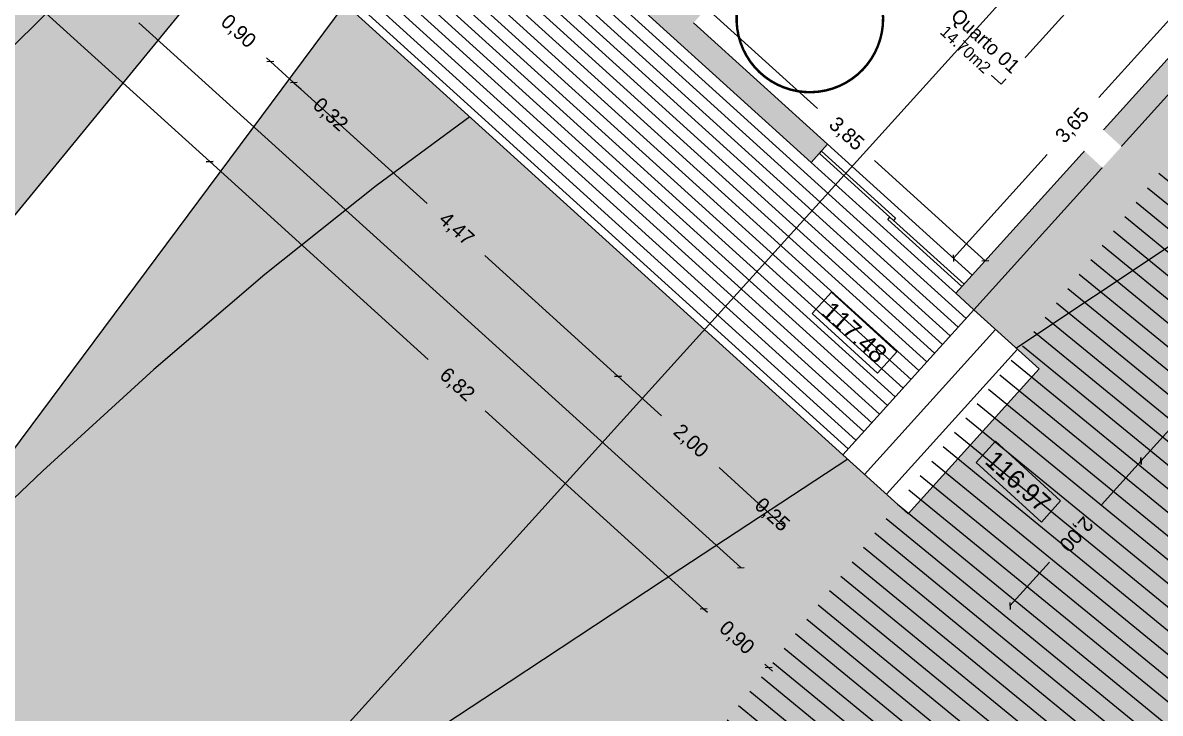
# Model space of a CAD drawing. Extents: x -196763 to -87592, y -65703 to -55832.
# Drawn here: x -87799.59 to -87787.94, y -65601.72 to -65594.65 of the extents above; entities that cross this region are included whole.
import ezdxf

# ---------------------------------------------------------------- set-up
doc = ezdxf.new("R2010")
doc.units = 0
doc.header["$MEASUREMENT"] = 0
doc.header["$PDMODE"] = 34
doc.header["$PDSIZE"] = 0.05
doc.linetypes.add('DASHED', pattern=[70, 50, -20])
for name, color, linetype in [('0_PROP.aux.cotas', 30, 'Continuous'), ('0_pROP.aux.legenda', 7, 'Continuous'), ('0_PROP.corte', 10, 'Continuous'), ('0_PROP.corte.vaos', 160, 'Continuous'), ('0_PROP.mob', 19, 'Continuous'), ('0_PROP.PMC', 5, 'Continuous'), ('0_PROP.trama', 251, 'Continuous'), ('0_PROP.vista1', 251, 'Continuous'), ('0_PROP.vista3', 254, 'Continuous'), ('0_PROP.vista4', 140, 'Continuous'), ('0_PROPfinal', 4, 'Continuous'), ('0_tramas piso0', 7, 'Continuous'), ('CV', 8, 'Continuous'), ('CVD', 6, 'Continuous')]:
    doc.layers.add(name, color=color, linetype=linetype)
doc.styles.add('creativespace', font='GOTHIC.TTF')
doc.dimstyles.new('creativespace', dxfattribs={"dimtxt": 0.15, "dimasz": 0.05, "dimexe": 0.05, "dimexo": 0.05, "dimgap": 0.2, "dimtad": 0, "dimtoh": 1, "dimzin": 1, "dimtxsty": 'creativespace', "dimblk": 'OBLIQUE', "dimcen": 0, "dimclrd": 251, "dimclre": 256, "dimclrt": 30, "dimazin": 3, "dimtfac": 1, "dimtmove": 0, "dimatfit": 3, "dimldrblk": 'OBLIQUE', "dimfxl": 1, "dimlwd": -1, "dimlwe": -1, "dimarcsym": 0})

# ---------------------------------------------------------------- blocks, each defined once
blk = doc.blocks.new('_Oblique')
at = {"color": 0, "linetype": 'ByBlock', "lineweight": -2}
blk.add_line((-0.5, -0.5), (0.5, 0.5), dxfattribs=at)
blk = doc.blocks.new('*D28')
at = {"layer": '0_PROP.aux.cotas', "color": 251, "transparency": 16777216}
for p, q in [((-87787.613, -65594.358), (-87788.572, -65595.418)), ((-87790.06, -65597.062), (-87789.101, -65596.002))]:
    blk.add_line(p, q, dxfattribs=at)
at = {"layer": 'DEFPOINTS', "color": 0, "transparency": 16777216}
for p in [(-87787.613, -65594.358), (-87787.613, -65594.358), (-87790.06, -65597.062)]:
    blk.add_point(p, dxfattribs=at)
at = {"layer": '0_PROP.aux.cotas', "color": 251, "transparency": 16777216, "xscale": 0.05, "yscale": 0.05, "zscale": 0.05}
for p, rotation in [((-87787.613, -65594.358), 47.85695784791795), ((-87790.06, -65597.062), 227.856957847918)]:
    blk.add_blockref('_Oblique', p, dxfattribs=dict(at, rotation=rotation))
at = {"layer": '0_PROP.aux.cotas', "color": 30, "transparency": 16777216, "insert": (-87788.837, -65595.71), "char_height": 0.15, "attachment_point": 5, "rotation": 47.857, "style": 'creativespace'}
blk.add_mtext('3,65', dxfattribs=at)
blk = doc.blocks.new('*D47')
at = {"layer": '0_PROP.aux.cotas', "color": 251, "transparency": 16777216}
for p, q in [((-87792.587, -65594.505), (-87791.453, -65595.532)), ((-87789.734, -65597.088), (-87790.868, -65596.061))]:
    blk.add_line(p, q, dxfattribs=at)
at = {"layer": 'DEFPOINTS', "color": 0, "transparency": 16777216}
for p in [(-87792.587, -65594.505), (-87792.587, -65594.505), (-87789.734, -65597.088)]:
    blk.add_point(p, dxfattribs=at)
at = {"layer": '0_PROP.aux.cotas', "color": 251, "transparency": 16777216, "xscale": 0.05, "yscale": 0.05, "zscale": 0.05}
for p, rotation in [((-87792.587, -65594.505), 137.856957847918), ((-87789.734, -65597.088), 317.856957847918)]:
    blk.add_blockref('_Oblique', p, dxfattribs=dict(at, rotation=rotation))
at = {"layer": '0_PROP.aux.cotas', "color": 30, "transparency": 16777216, "insert": (-87791.16, -65595.796), "char_height": 0.15, "attachment_point": 5, "rotation": 317.857, "style": 'creativespace'}
blk.add_mtext('3,85', dxfattribs=at)
blk = doc.blocks.new('*D52')
at = {"layer": '0_PROP.aux.cotas', "color": 251, "transparency": 16777216}
for p, q in [((-87797.72, -65594.445), (-87797.679, -65594.481)), ((-87797.052, -65595.049), (-87797.092, -65595.012))]:
    blk.add_line(p, q, dxfattribs=at)
at = {"layer": 'DEFPOINTS', "color": 0, "transparency": 16777216}
for p in [(-87797.72, -65594.445), (-87797.052, -65595.049), (-87797.052, -65595.049)]:
    blk.add_point(p, dxfattribs=at)
at = {"layer": '0_PROP.aux.cotas', "color": 251, "transparency": 16777216, "xscale": 0.05, "yscale": 0.05, "zscale": 0.05}
for p, rotation in [((-87797.72, -65594.445), 137.856957847918), ((-87797.052, -65595.049), 317.856957847918)]:
    blk.add_blockref('_Oblique', p, dxfattribs=dict(at, rotation=rotation))
at = {"layer": '0_PROP.aux.cotas', "color": 30, "transparency": 16777216, "insert": (-87797.386, -65594.747), "char_height": 0.15, "attachment_point": 5, "rotation": 317.857, "style": 'creativespace'}
blk.add_mtext('0,90', dxfattribs=at)
blk = doc.blocks.new('*D55')
at = {"layer": '0_PROP.aux.cotas', "color": 251, "transparency": 16777216}
for p, q in [((-87797.052, -65595.049), (-87797.089, -65595.015)), ((-87797.052, -65595.049), (-87796.812, -65595.267)), ((-87796.812, -65595.267), (-87796.737, -65595.334))]:
    blk.add_line(p, q, dxfattribs=at)
at = {"layer": '0_PROP.aux.cotas', "transparency": 16777216}
for p, q in [((-87797.086, -65595.086), (-87797.086, -65595.086)), ((-87796.845, -65595.304), (-87796.845, -65595.304))]:
    blk.add_line(p, q, dxfattribs=at)
at = {"layer": 'DEFPOINTS', "color": 0, "transparency": 16777216}
for p in [(-87797.052, -65595.049), (-87796.812, -65595.267), (-87796.812, -65595.267)]:
    blk.add_point(p, dxfattribs=at)
at = {"layer": '0_PROP.aux.cotas', "color": 251, "transparency": 16777216, "xscale": 0.05, "yscale": 0.05, "zscale": 0.05}
for p, rotation in [((-87797.052, -65595.049), 317.856957847918), ((-87796.812, -65595.267), 137.856957847918)]:
    blk.add_blockref('_Oblique', p, dxfattribs=dict(at, rotation=rotation))
at = {"layer": '0_PROP.aux.cotas', "color": 30, "transparency": 16777216, "insert": (-87796.444, -65595.599), "char_height": 0.15, "attachment_point": 5, "rotation": 317.857, "style": 'creativespace'}
blk.add_mtext('0,32', dxfattribs=at)
blk = doc.blocks.new('*D56')
at = {"layer": '0_PROP.aux.cotas', "color": 251, "transparency": 16777216}
for p, q in [((-87796.812, -65595.267), (-87795.447, -65596.501)), ((-87793.494, -65598.269), (-87794.858, -65597.034))]:
    blk.add_line(p, q, dxfattribs=at)
at = {"layer": 'DEFPOINTS', "color": 0, "transparency": 16777216}
for p in [(-87796.812, -65595.267), (-87793.494, -65598.269), (-87793.494, -65598.269)]:
    blk.add_point(p, dxfattribs=at)
at = {"layer": '0_PROP.aux.cotas', "color": 251, "transparency": 16777216, "xscale": 0.05, "yscale": 0.05, "zscale": 0.05}
for p, rotation in [((-87796.812, -65595.267), 137.856957847918), ((-87793.494, -65598.269), 317.856957847918)]:
    blk.add_blockref('_Oblique', p, dxfattribs=dict(at, rotation=rotation))
at = {"layer": '0_PROP.aux.cotas', "color": 30, "transparency": 16777216, "insert": (-87795.153, -65596.768), "char_height": 0.15, "attachment_point": 5, "rotation": 317.857, "style": 'creativespace'}
blk.add_mtext('4,47', dxfattribs=at)
blk = doc.blocks.new('*D57')
at = {"layer": '0_PROP.aux.cotas', "color": 251, "transparency": 16777216}
for p, q in [((-87793.494, -65598.269), (-87793.048, -65598.673)), ((-87792.014, -65599.608), (-87792.46, -65599.204))]:
    blk.add_line(p, q, dxfattribs=at)
at = {"layer": 'DEFPOINTS', "color": 0, "transparency": 16777216}
for p in [(-87793.494, -65598.269), (-87792.014, -65599.608), (-87792.014, -65599.608)]:
    blk.add_point(p, dxfattribs=at)
at = {"layer": '0_PROP.aux.cotas', "color": 251, "transparency": 16777216, "xscale": 0.05, "yscale": 0.05, "zscale": 0.05}
for p, rotation in [((-87793.494, -65598.269), 137.856957847918), ((-87792.014, -65599.608), 317.856957847918)]:
    blk.add_blockref('_Oblique', p, dxfattribs=dict(at, rotation=rotation))
at = {"layer": '0_PROP.aux.cotas', "color": 30, "transparency": 16777216, "insert": (-87792.754, -65598.938), "char_height": 0.15, "attachment_point": 5, "rotation": 317.857, "style": 'creativespace'}
blk.add_mtext('2,00', dxfattribs=at)
blk = doc.blocks.new('*D58')
at = {"layer": '0_PROP.aux.cotas', "color": 251, "transparency": 16777216}
for p, q in [((-87792.014, -65599.608), (-87792.051, -65599.574)), ((-87792.014, -65599.608), (-87791.829, -65599.776)), ((-87791.829, -65599.776), (-87791.792, -65599.809))]:
    blk.add_line(p, q, dxfattribs=at)
at = {"layer": 'DEFPOINTS', "color": 0, "transparency": 16777216}
for p in [(-87792.014, -65599.608), (-87791.829, -65599.776), (-87791.829, -65599.776)]:
    blk.add_point(p, dxfattribs=at)
at = {"layer": '0_PROP.aux.cotas', "color": 251, "transparency": 16777216, "xscale": 0.05, "yscale": 0.05, "zscale": 0.05}
for p, rotation in [((-87792.014, -65599.608), 317.856957847918), ((-87791.829, -65599.776), 137.856957847918)]:
    blk.add_blockref('_Oblique', p, dxfattribs=dict(at, rotation=rotation))
at = {"layer": '0_PROP.aux.cotas', "color": 30, "transparency": 16777216, "insert": (-87791.922, -65599.692), "char_height": 0.15, "attachment_point": 5, "rotation": 317.857, "style": 'creativespace'}
blk.add_mtext('0,25', dxfattribs=at)
blk = doc.blocks.new('*D60')
at = {"layer": '0_PROP.aux.cotas', "color": 251, "transparency": 16777216}
for p, q in [((-87802.904, -65591.34), (-87800.578, -65593.444)), ((-87797.673, -65596.073), (-87799.999, -65593.968))]:
    blk.add_line(p, q, dxfattribs=at)
at = {"layer": 'DEFPOINTS', "color": 0, "transparency": 16777216}
for p in [(-87802.904, -65591.34), (-87797.673, -65596.073), (-87797.673, -65596.073)]:
    blk.add_point(p, dxfattribs=at)
at = {"layer": '0_PROP.aux.cotas', "color": 251, "transparency": 16777216, "xscale": 0.05, "yscale": 0.05, "zscale": 0.05}
for p, rotation in [((-87802.904, -65591.34), 137.856957847918), ((-87797.673, -65596.073), 317.856957847918)]:
    blk.add_blockref('_Oblique', p, dxfattribs=dict(at, rotation=rotation))
at = {"layer": '0_PROP.aux.cotas', "color": 30, "transparency": 16777216, "insert": (-87800.289, -65593.706), "char_height": 0.15, "attachment_point": 5, "rotation": 317.857, "style": 'creativespace'}
blk.add_mtext('7,05', dxfattribs=at)
blk = doc.blocks.new('*D61')
at = {"layer": '0_PROP.aux.cotas', "color": 251, "transparency": 16777216}
for p, q in [((-87797.673, -65596.073), (-87795.436, -65598.098)), ((-87792.618, -65600.648), (-87794.855, -65598.623))]:
    blk.add_line(p, q, dxfattribs=at)
at = {"layer": 'DEFPOINTS', "color": 0, "transparency": 16777216}
for p in [(-87797.673, -65596.073), (-87792.618, -65600.648), (-87792.618, -65600.648)]:
    blk.add_point(p, dxfattribs=at)
at = {"layer": '0_PROP.aux.cotas', "color": 251, "transparency": 16777216, "xscale": 0.05, "yscale": 0.05, "zscale": 0.05}
for p, rotation in [((-87797.673, -65596.073), 137.856957847918), ((-87792.618, -65600.648), 317.856957847918)]:
    blk.add_blockref('_Oblique', p, dxfattribs=dict(at, rotation=rotation))
at = {"layer": '0_PROP.aux.cotas', "color": 30, "transparency": 16777216, "insert": (-87795.146, -65598.36), "char_height": 0.15, "attachment_point": 5, "rotation": 317.857, "style": 'creativespace'}
blk.add_mtext('6,82', dxfattribs=at)
blk = doc.blocks.new('*D62')
at = {"layer": '0_PROP.aux.cotas', "color": 251, "transparency": 16777216}
for p, q in [((-87805.217, -65588.49), (-87799.055, -65594.062)), ((-87792.237, -65600.227), (-87798.399, -65594.655))]:
    blk.add_line(p, q, dxfattribs=at)
at = {"layer": 'DEFPOINTS', "color": 0, "transparency": 16777216}
for p in [(-87805.217, -65588.49), (-87792.237, -65600.227), (-87792.237, -65600.227)]:
    blk.add_point(p, dxfattribs=at)
at = {"layer": '0_PROP.aux.cotas', "color": 251, "transparency": 16777216, "xscale": 0.05, "yscale": 0.05, "zscale": 0.05}
for p, rotation in [((-87805.217, -65588.49), 137.879987064216), ((-87792.237, -65600.227), 317.8799870642161)]:
    blk.add_blockref('_Oblique', p, dxfattribs=dict(at, rotation=rotation))
at = {"layer": '0_PROP.aux.cotas', "color": 30, "transparency": 16777216, "insert": (-87798.727, -65594.358), "char_height": 0.15, "attachment_point": 5, "rotation": 317.88, "style": 'creativespace'}
blk.add_mtext('17,50', dxfattribs=at)
blk = doc.blocks.new('*D63')
at = {"layer": '0_PROP.aux.cotas', "color": 251, "transparency": 16777216}
for p, q in [((-87792.618, -65600.648), (-87792.655, -65600.614)), ((-87792.618, -65600.648), (-87792.578, -65600.684)), ((-87791.951, -65601.252), (-87791.991, -65601.215)), ((-87791.951, -65601.252), (-87791.914, -65601.285))]:
    blk.add_line(p, q, dxfattribs=at)
at = {"layer": 'DEFPOINTS', "color": 0, "transparency": 16777216}
for p in [(-87792.618, -65600.648), (-87791.951, -65601.252), (-87791.951, -65601.252)]:
    blk.add_point(p, dxfattribs=at)
at = {"layer": '0_PROP.aux.cotas', "color": 251, "transparency": 16777216, "xscale": 0.05, "yscale": 0.05, "zscale": 0.05}
for p, rotation in [((-87792.618, -65600.648), 317.856957847918), ((-87791.951, -65601.252), 137.856957847918)]:
    blk.add_blockref('_Oblique', p, dxfattribs=dict(at, rotation=rotation))
at = {"layer": '0_PROP.aux.cotas', "color": 30, "transparency": 16777216, "insert": (-87792.284, -65600.95), "char_height": 0.15, "attachment_point": 5, "rotation": 317.857, "style": 'creativespace'}
blk.add_mtext('0,90', dxfattribs=at)
blk = doc.blocks.new('*D82')
at = {"layer": '0_PROP.aux.cotas', "color": 251, "transparency": 16777216}
for p, q in [((-87784.7, -65595.335), (-87786.156, -65596.944)), ((-87788.141, -65599.137), (-87786.685, -65597.528))]:
    blk.add_line(p, q, dxfattribs=at)
at = {"layer": 'DEFPOINTS', "color": 0, "transparency": 16777216}
for p in [(-87784.7, -65595.335), (-87788.141, -65599.137), (-87788.141, -65599.137)]:
    blk.add_point(p, dxfattribs=at)
at = {"layer": '0_PROP.aux.cotas', "color": 251, "transparency": 16777216, "xscale": 0.05, "yscale": 0.05, "zscale": 0.05}
for p, rotation in [((-87784.7, -65595.335), 47.85695784791795), ((-87788.141, -65599.137), 227.856957847918)]:
    blk.add_blockref('_Oblique', p, dxfattribs=dict(at, rotation=rotation))
at = {"layer": '0_PROP.aux.cotas', "color": 30, "transparency": 16777216, "insert": (-87786.421, -65597.236), "char_height": 0.15, "attachment_point": 5, "rotation": 47.857, "style": 'creativespace'}
blk.add_mtext('5,13', dxfattribs=at)
blk = doc.blocks.new('*D83')
at = {"layer": '0_PROP.aux.cotas', "color": 251, "transparency": 16777216}
for p, q in [((-87788.14, -65599.136), (-87788.545, -65599.584)), ((-87789.482, -65600.619), (-87789.077, -65600.171))]:
    blk.add_line(p, q, dxfattribs=at)
at = {"layer": 'DEFPOINTS', "color": 0, "transparency": 16777216}
for p in [(-87788.14, -65599.136), (-87789.482, -65600.619), (-87789.482, -65600.619)]:
    blk.add_point(p, dxfattribs=at)
at = {"layer": '0_PROP.aux.cotas', "color": 251, "transparency": 16777216, "xscale": 0.05, "yscale": 0.05, "zscale": 0.05}
for p, rotation in [((-87788.14, -65599.136), 47.86049192823572), ((-87789.482, -65600.619), 227.8604919282357)]:
    blk.add_blockref('_Oblique', p, dxfattribs=dict(at, rotation=rotation))
at = {"layer": '0_PROP.aux.cotas', "color": 30, "transparency": 16777216, "insert": (-87788.811, -65599.878), "char_height": 0.15, "attachment_point": 5, "rotation": 227.8605, "style": 'creativespace'}
blk.add_mtext('2,00', dxfattribs=at)

msp = doc.modelspace()

# ---------------------------------------------------------------- hatches: boundary and pattern name
at = {"layer": '0_PROP.trama'}
h = msp.add_hatch(color=256, dxfattribs=at)
h.dxf.hatch_style = 1
h.paths.add_polyline_path([(-87787.453, -65584.925), (-87787.621, -65585.11), (-87789.315, -65586.983), (-87789.211, -65587.076), (-87789.123, -65586.979), (-87788.456, -65587.584), (-87788.362, -65587.48), (-87789.029, -65586.875), (-87787.517, -65585.204), (-87786.819, -65585.835), (-87786.652, -65585.65)])
h.paths.add_polyline_path([(-87785.566, -65586.97), (-87787.078, -65588.641), (-87787.746, -65588.037), (-87787.84, -65588.141), (-87787.172, -65588.745), (-87787.26, -65588.842), (-87787.156, -65588.936), (-87785.462, -65587.064), (-87782.824, -65589.452), (-87783.824, -65590.557), (-87783.638, -65590.724), (-87782.47, -65589.434), (-87786.096, -65586.153), (-87786.263, -65586.339)])
h.paths.add_polyline_path([(-87787.801, -65589.649), (-87787.713, -65589.552), (-87787.817, -65589.458), (-87788.087, -65589.756), (-87787.983, -65589.85), (-87787.895, -65589.753), (-87785.071, -65592.308), (-87784.977, -65592.204), (-87785.533, -65591.701)])
h.paths.add_polyline_path([(-87789.875, -65587.81), (-87789.768, -65587.692), (-87789.872, -65587.598), (-87792.988, -65591.042), (-87793.156, -65591.227), (-87794.162, -65592.339), (-87793.977, -65592.506), (-87793.065, -65591.499), (-87792.478, -65592.029), (-87792.385, -65591.926), (-87793.052, -65591.321), (-87790.777, -65588.806), (-87790.109, -65589.411), (-87790.015, -65589.307), (-87790.683, -65588.703), (-87789.969, -65587.914), (-87789.524, -65588.316), (-87789.43, -65588.212)])
h.paths.add_polyline_path([(-87789.4, -65589.864), (-87789.493, -65589.968), (-87788.826, -65590.572), (-87790.07, -65591.947), (-87790.514, -65591.544), (-87790.608, -65591.648), (-87790.163, -65592.051), (-87787.236, -65594.7), (-87786.41, -65593.788), (-87786.596, -65593.62), (-87787.327, -65594.428), (-87789.966, -65592.041), (-87788.54, -65590.465), (-87788.644, -65590.371), (-87788.732, -65590.468)])
h.paths.add_polyline_path([(-87787.236, -65594.7), (-87787.421, -65594.532), (-87789.868, -65597.236), (-87790.036, -65597.421), (-87789.85, -65597.589)])
h.paths.add_polyline_path([(-87792.721, -65594.654), (-87791.212, -65592.986), (-87791.769, -65592.483), (-87791.863, -65592.586), (-87791.41, -65592.996), (-87792.825, -65594.56), (-87794.48, -65593.062), (-87794.647, -65592.911), (-87794.665, -65592.895), (-87794.833, -65593.08), (-87791.515, -65596.082), (-87791.348, -65595.897)])

# ---------------------------------------------------------------- linework, layer by layer
at = {"layer": '0_PROP.aux.cotas'}
for points in [[(-87791.307, -65597.409), (-87791.505, -65597.627), (-87790.837, -65598.238), (-87790.639, -65598.02)], [(-87789.631, -65598.933), (-87789.828, -65599.151), (-87789.16, -65599.762), (-87788.963, -65599.544)]]:
    msp.add_lwpolyline(points, close=True, dxfattribs=at)
at = {"layer": '0_PROP.corte'}
msp.add_line((-87792.721, -65594.654), (-87791.348, -65595.897), dxfattribs=at)
for points in [[(-87794.665, -65592.895), (-87794.833, -65593.08), (-87791.515, -65596.082)], [(-87789.868, -65597.236), (-87787.421, -65594.532)], [(-87790.036, -65597.421), (-87789.85, -65597.589), (-87787.236, -65594.7)], [(-87791.515, -65596.082), (-87791.348, -65595.897)], [(-87789.868, -65597.236), (-87790.036, -65597.421)]]:
    msp.add_lwpolyline(points, dxfattribs=at)
at = {"layer": '0_PROP.corte.vaos', "linetype": 'Continuous'}
msp.add_lwpolyline([(-87790.673, -65596.676), (-87791.431, -65595.99), (-87791.41, -65595.966), (-87790.652, -65596.652)], close=True, dxfattribs=at)
at = {"layer": '0_PROP.mob'}
msp.add_lwpolyline([(-87789.336, -65592.935), (-87790.611, -65594.343), (-87789.572, -65595.283), (-87788.298, -65593.874)], dxfattribs=at)
at = {"layer": '0_PROP.trama', "color": 33}
for points in [[(-87800.217, -65588.37), (-87789.931, -65597.678)], [(-87800.378, -65588.548), (-87790.092, -65597.856)], [(-87800.297, -65588.459), (-87790.011, -65597.767)], [(-87800.458, -65588.637), (-87790.172, -65597.945)], [(-87800.539, -65588.726), (-87790.253, -65598.034)], [(-87800.7, -65588.904), (-87790.414, -65598.212)], [(-87800.619, -65588.815), (-87790.333, -65598.123)], [(-87800.78, -65588.993), (-87790.494, -65598.301)], [(-87800.861, -65589.082), (-87790.575, -65598.39)], [(-87801.022, -65589.26), (-87790.736, -65598.568)], [(-87800.941, -65589.171), (-87790.655, -65598.479)], [(-87801.102, -65589.348), (-87790.816, -65598.657)], [(-87801.183, -65589.437), (-87790.897, -65598.746)], [(-87801.344, -65589.615), (-87791.058, -65598.924)], [(-87801.264, -65589.526), (-87790.977, -65598.835)], [(-87801.425, -65589.704), (-87791.138, -65599.013)]]:
    msp.add_lwpolyline(points, dxfattribs=at)
at = {"layer": '0_PROP.vista1', "linetype": 'Continuous'}
for p, q in [((-87789.628, -65597.79), (-87790.969, -65599.273)), ((-87789.405, -65597.992), (-87790.747, -65599.474))]:
    msp.add_line(p, q, dxfattribs=at)
for points in [[(-87801.478, -65589.764), (-87791.192, -65599.072)], [(-87791.192, -65599.072), (-87790.524, -65599.676), (-87789.183, -65598.193), (-87789.85, -65597.589), (-87791.192, -65599.072)]]:
    msp.add_lwpolyline(points, dxfattribs=at)
at = {"layer": '0_PROP.vista3'}
msp.add_lwpolyline([(-87791.515, -65596.082), (-87791.348, -65595.897), (-87789.868, -65597.236), (-87790.036, -65597.421), (-87791.515, -65596.082)], dxfattribs=at)
at = {"layer": '0_PROP.vista4', "linetype": 'Continuous'}
for points in [[(-87812.518, -65612.282), (-87797.213, -65593.624)], [(-87810.873, -65614.05), (-87796.286, -65594.463)]]:
    msp.add_lwpolyline(points, dxfattribs=at)
at = {"layer": 'CV', "linetype": 'Continuous'}
for points in [[(-87797.835, -65593.061, 0), (-87798.276, -65593.495, 0), (-87800.097, -65595.3, 0), (-87801.972, -65597.167, 0), (-87801.972, -65597.167, 0), (-87803.851, -65599.029, 0), (-87805.696, -65600.808, 0), (-87807.474, -65602.417, 0)], [(-87791.14, -65599.119, 0), (-87792.85, -65600.241, 0), (-87792.85, -65600.241, 0), (-87794.609, -65601.397, 0), (-87796.313, -65602.522, 0)]]:
    msp.add_polyline3d(points, dxfattribs=at)
at = {"layer": 'CVD', "linetype": 'Continuous'}
msp.add_polyline3d([(-87795.012, -65595.615, 0), (-87795.968, -65596.322, 0), (-87797.109, -65597.227, 0), (-87797.109, -65597.227, 0), (-87798.247, -65598.202, 0), (-87799.383, -65599.238, 0), (-87800.517, -65600.318, 0), (-87801.65, -65601.428, 0), (-87802.782, -65602.553, 0)], dxfattribs=at)

# ---------------------------------------------------------------- texts
at = {"layer": '0_PROP.aux.cotas', "color": 255, "linetype": 'ByBlock', "char_height": 0.19, "attachment_point": 5, "rotation": 317.857}
for s, insert in [('{\\C256;117.48}', (-87791.074, -65597.821)), ('{\\C256;116.97}', (-87789.398, -65599.345))]:
    msp.add_mtext(s, dxfattribs=dict(at, insert=insert))

# ---------------------------------------------------------------- dimensions: what is measured, and where the dimension line sits
at = {"layer": '0_PROP.aux.cotas'}
for p1, p2, picture, middle in [((-87802.904, -65591.34), (-87797.673, -65596.073), '*D60', (-87800.289, -65593.706)), ((-87797.052, -65595.049), (-87796.812, -65595.267), '*D55', (-87796.444, -65595.599)), ((-87796.812, -65595.267), (-87793.494, -65598.269), '*D56', (-87795.153, -65596.768)), ((-87797.673, -65596.073), (-87792.618, -65600.648), '*D61', (-87795.146, -65598.36)), ((-87793.494, -65598.269), (-87792.014, -65599.608), '*D57', (-87792.754, -65598.938)), ((-87788.14, -65599.136), (-87789.482, -65600.619), '*D83', (-87788.811, -65599.878)), ((-87792.618, -65600.648), (-87791.951, -65601.252), '*D63', (-87792.284, -65600.95))]:
    dim = msp.add_aligned_dim(p1=p1, p2=p2, distance=0, dimstyle='creativespace', dxfattribs=at)
    dim.commit()
    dim.dimension.update_dxf_attribs({"geometry": picture, "text_midpoint": middle})
for base, p1, p2, picture, middle in [((-87797.052, -65595.049), (-87797.72, -65594.445), (-87797.052, -65595.049), '*D52', (-87797.386, -65594.747)), ((-87791.829, -65599.776), (-87792.014, -65599.608), (-87791.829, -65599.776), '*D58', (-87791.922, -65599.692))]:
    dim = msp.add_linear_dim(base=base, p1=p1, p2=p2, angle=317.857, dimstyle='creativespace', dxfattribs=at)
    dim.commit()
    dim.dimension.update_dxf_attribs({"geometry": picture, "text_midpoint": middle, "dimtype": 161})

# ---------------------------------------------------------------- next in the draw order: texts
at = {"layer": '0_pROP.aux.legenda', "insert": (-87789.747, -65595.183), "char_height": 0.12, "width": 1.87562, "attachment_point": 9, "rotation": 317.4277, "bg_fill": 2}
msp.add_mtext('{\\fCentury Gothic|b0|i0|c0|p34;14.70m2}', dxfattribs=at)

# ---------------------------------------------------------------- next in the draw order: texts
at = {"layer": '0_pROP.aux.legenda', "char_height": 0.145, "width": 3.22256, "attachment_point": 9, "rotation": 317.4277, "bg_fill": 2}
for s, insert in [('\\pxql;{\\fCentury Gothic|b0|i0|c0|p34;WC }', (-87790.739, -65594.987)), ('\\pxql;{\\fCentury Gothic|b0|i0|c0|p34;Quarto 01}', (-87787.752, -65596.81))]:
    msp.add_mtext(s, dxfattribs=dict(at, insert=insert))

# ---------------------------------------------------------------- next in the draw order: hatches: boundary and pattern name
at = {"layer": '0_PROP.trama'}
h = msp.add_hatch(dxfattribs=at)
h.set_pattern_fill('ANSI31', color=5, scale=1.5, angle=-42.143)
h.set_pattern_definition([(320.713916, (-87632.68341, -65913.38773), (0.11872367, 0.14512388), [])])
h.paths.add_polyline_path([(-87769.145, -65585.075), (-87775.462, -65581.395), (-87786.653, -65594.559), (-87786.951, -65594.919), (-87792.526, -65601.976), (-87794.354, -65604.189), (-87796.079, -65606.626), (-87796.831, -65607.85), (-87802.149, -65617.627), (-87802.669, -65618.472), (-87803.729, -65620.096), (-87802.321, -65621.234), (-87799.649, -65623.303), (-87798.54, -65622.935)])
at = {"layer": '0_tramas piso0', "transparency": 33554536}
h = msp.add_hatch(color=55, dxfattribs=at)
h.dxf.hatch_style = 1
h.paths.add_polyline_path([(-87781.781, -65601.29), (-87775.512, -65593.673), (-87769.826, -65586.055), (-87769.145, -65585.075), (-87800.258, -65566.932), (-87824.764, -65598.896), (-87820.063, -65604.223), (-87804.167, -65587.33), (-87795.446, -65577.692), (-87782.47, -65589.434), (-87789.85, -65597.589), (-87789.183, -65598.193), (-87790.524, -65599.676), (-87796.286, -65594.462), (-87810.771, -65613.943, 0.026518), (-87799.649, -65623.303), (-87798.54, -65622.935), (-87796.168, -65620.22), (-87792.158, -65615.619), (-87787.572, -65608.837)])
h.paths.add_polyline_path([(-87797.213, -65593.624), (-87801.479, -65589.764), (-87817.738, -65606.858), (-87816.632, -65608.111, 0.002029), (-87815.87, -65608.912, 0.008016), (-87812.521, -65612.279)], flags=17)

# ---------------------------------------------------------------- next in the draw order: linework, layer by layer
at = {"layer": '0_PROP.corte.vaos', "linetype": 'Continuous'}
msp.add_lwpolyline([(-87789.973, -65597.352), (-87790.731, -65596.666), (-87790.71, -65596.642), (-87789.952, -65597.329)], close=True, dxfattribs=at)
at = {"layer": '0_PROP.PMC', "linetype": 'DASHED', "ltscale": 0.003, "const_width": 0.025}
msp.add_lwpolyline([(-87791.53, -65593.864, -2.92807), (-87792.256, -65594.425, -0.341522)], format="xyb", close=True, dxfattribs=at)
at = {"layer": '0_PROPfinal', "linetype": 'Continuous'}
msp.add_lwpolyline([(-87776.973, -65575.373), (-87791.96, -65591.934), (-87789.404, -65594.247), (-87814.274, -65621.729)], dxfattribs=at)
at = {"layer": 'CV', "linetype": 'Continuous'}
msp.add_polyline3d([(-87781.713, -65592.262, 0), (-87782.104, -65592.501, 0), (-87782.439, -65592.724, 0), (-87782.439, -65592.724, 0), (-87782.709, -65592.928, 0), (-87782.923, -65593.116, 0), (-87783.095, -65593.292, 0), (-87783.239, -65593.459, 0), (-87783.369, -65593.622, 0), (-87783.369, -65593.622, 0), (-87783.508, -65593.792, 0), (-87783.712, -65594.001, 0), (-87784.047, -65594.29, 0), (-87784.58, -65594.699, 0), (-87785.375, -65595.267, 0), (-87785.375, -65595.267, 0), (-87786.476, -65596.023, 0), (-87787.84, -65596.937, 0), (-87789.401, -65597.972, 0), (-87789.416, -65597.982, 0)], dxfattribs=at)

# ---------------------------------------------------------------- next in the draw order: dimensions: what is measured, and where the dimension line sits
at = {"layer": '0_PROP.aux.cotas'}
dim = msp.add_aligned_dim(p1=(-87805.217, -65588.49), p2=(-87792.237, -65600.227), distance=0, dimstyle='creativespace', dxfattribs=at)
dim.commit()
dim.dimension.update_dxf_attribs({"geometry": '*D62', "text_midpoint": (-87798.727, -65594.358)})
for base, p1, p2, angle, picture, middle in [((-87787.613, -65594.358), (-87790.06, -65597.062), (-87787.613, -65594.358), 47.857, '*D28', (-87788.837, -65595.71)), ((-87792.587, -65594.505), (-87789.734, -65597.088), (-87792.587, -65594.505), 317.857, '*D47', (-87791.16, -65595.796)), ((-87788.141, -65599.137), (-87784.7, -65595.335), (-87788.141, -65599.137), 47.857, '*D82', (-87786.421, -65597.236))]:
    dim = msp.add_linear_dim(base=base, p1=p1, p2=p2, angle=angle, dimstyle='creativespace', dxfattribs=at)
    dim.commit()
    dim.dimension.update_dxf_attribs({"geometry": picture, "text_midpoint": middle})

doc.saveas('drawing.dxf')
